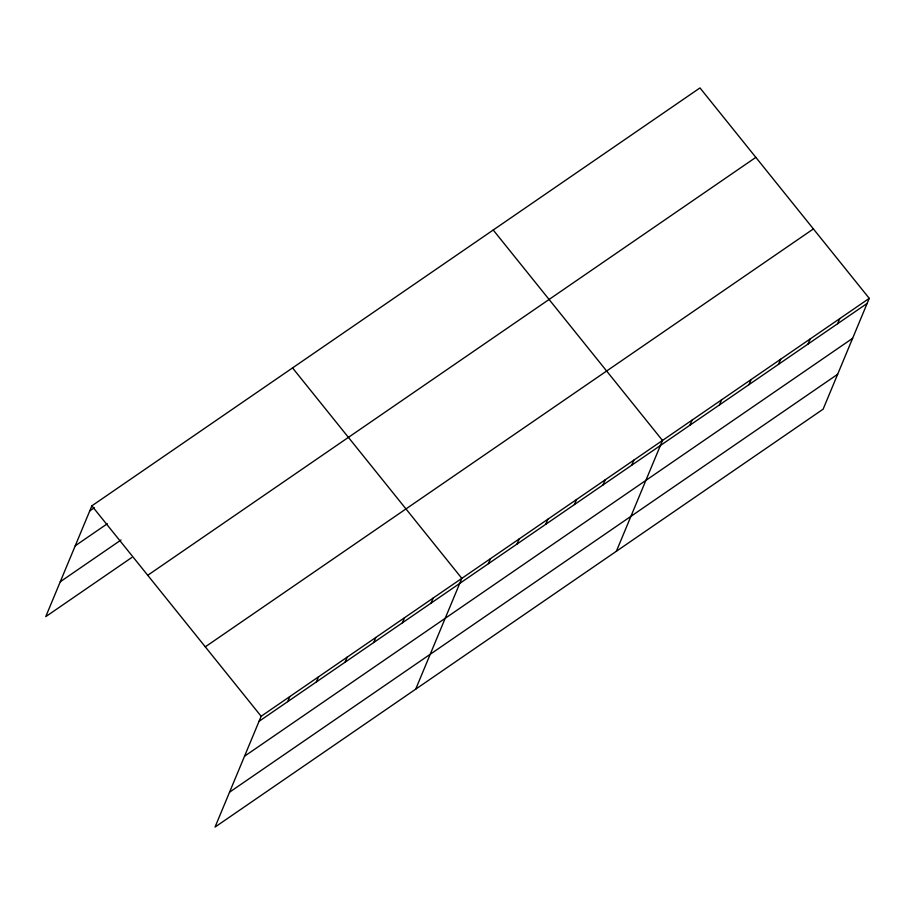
<?xml version="1.0" encoding="UTF-8"?>
<svg xmlns="http://www.w3.org/2000/svg" width="915" height="915" viewBox="0 0 915 915"><rect width="100%" height="100%" fill="white"/><g stroke="black" fill="none" stroke-linecap="round" stroke-linejoin="round"><path stroke-width="1.37" d="M869.25 298.359L261.152 716.273L215.025 827.08L823.134 409.165L869.25 298.359L699.975 87.92L91.866 505.835L45.75 616.641L131.749 557.532M287.71 701.633L289.815 696.578M316.384 681.927L318.489 676.871M345.047 662.231L347.151 657.176M373.72 642.524L375.825 637.469M402.383 622.829L404.487 617.774M431.045 603.122L433.15 598.067M415.696 689.167L461.823 578.36L292.548 367.922M488.381 563.72L490.486 558.665M517.055 544.013L519.16 538.958M545.717 524.318L547.822 519.263M574.391 504.611L576.496 499.556M603.054 484.916L605.158 479.86M631.727 465.209L633.832 460.154M616.378 551.253L662.494 440.458L493.219 230.008M689.933 425.212L692.037 420.157M719.464 404.91L721.569 399.855M748.996 384.62L751.101 379.553M778.539 364.319L780.644 359.263M808.071 344.017L810.175 338.962M837.614 323.716L839.718 318.66M89.762 510.89L94.359 507.745M75.236 545.786L107.352 523.723M60.276 581.746L121.055 539.976M147.738 575.283L755.836 157.369M205.292 646.836L813.389 228.922M259.048 721.329L867.145 303.425M244.522 756.225L852.62 338.321M229.551 792.184L837.66 374.269M91.866 505.835L261.152 716.273"/></g></svg>
